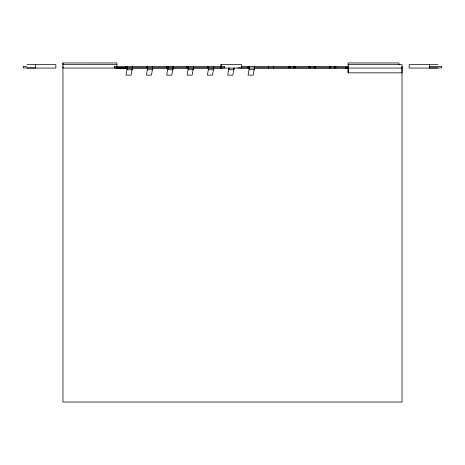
<?xml version="1.0" encoding="UTF-8"?>
<svg xmlns="http://www.w3.org/2000/svg" width="465" height="465" viewBox="0 0 465 465"><rect width="100%" height="100%" fill="white"/><g stroke="black" fill="none" stroke-linecap="round" stroke-linejoin="round"><path stroke-width="0.7" d="M62.961 66.356L62.961 68.053L402.033 68.053M126.027 66.35L126.027 68.047L116.872 68.053L116.872 66.356M402.033 66.356L402.033 72.842L348.122 72.842L348.122 66.356L241.492 66.35M429.497 68.053L429.497 64.658M116.872 68.053L116.872 62.961L62.961 62.967L62.961 64.652L116.872 64.658M127.241 68.053L126.027 75.144L131.113 75.144L132.327 68.053M147.585 68.053L146.37 75.144L151.456 75.144L152.671 68.053M167.929 68.053L166.714 75.144L171.8 75.144L173.015 68.053M188.273 68.053L187.058 75.144L192.144 75.144L193.359 68.053M208.616 68.053L207.407 75.144L212.493 75.144L213.702 68.053M249.304 68.053L248.095 75.144L253.181 75.144L254.39 68.053M27.022 64.658L55.847 64.658L55.847 68.053L27.022 68.053M348.122 64.658L402.033 64.652L402.033 402.039L62.961 402.039L62.961 62.961M437.978 64.658L409.154 64.658L409.154 68.053L437.978 68.053M26.854 66.356L23.25 66.356L23.25 67.937L35.503 67.937M429.497 66.356L441.75 66.356L441.75 67.937L429.497 67.942M237.865 67.937L249.775 67.937M253.826 67.937L348.122 67.937M345.239 68.047L348.122 68.047M398.982 64.658L398.982 62.961L348.122 62.961L348.122 72.842M335.771 66.356L335.771 68.053M334.556 66.35L334.556 68.047M330.685 66.356L330.685 68.053M329.47 66.35L329.47 68.047M315.427 66.356L315.427 68.053M314.212 66.35L314.212 68.047M310.341 66.356L310.341 68.053M309.126 66.35L309.126 68.047M295.083 66.356L295.083 68.053M293.868 66.35L293.868 68.047M289.997 66.356L289.997 68.053M288.782 66.35L288.782 68.047M273.525 66.35L273.525 68.053M268.439 66.35L268.439 68.053M254.39 66.356L254.39 69.744L249.304 69.744L249.304 66.356M248.095 66.35L248.095 68.047M241.678 68.053L241.678 64.658L220.753 64.652L220.753 68.047M221.334 64.658L221.334 68.053M213.702 66.356L213.702 69.744L208.616 69.744L208.616 66.356M207.407 66.35L207.407 68.047M193.359 66.356L193.359 69.744L188.273 69.744L188.273 66.356M187.058 66.35L187.058 68.047M173.015 66.356L173.015 69.744L167.929 69.744L167.929 66.356M166.714 66.35L166.714 68.047M152.671 66.356L152.671 69.744L147.585 69.744L147.585 66.356M146.37 66.35L146.37 68.047M132.327 66.356L132.327 69.744L127.241 69.744L127.241 66.356M35.503 64.658L35.503 68.053M114.309 66.356L114.309 67.937L224.56 67.942L224.56 66.356L114.309 66.356M228.96 68.053L227.751 75.144L232.837 75.144L234.046 68.053L234.046 69.744L228.96 69.744L228.96 68.053"/></g></svg>
